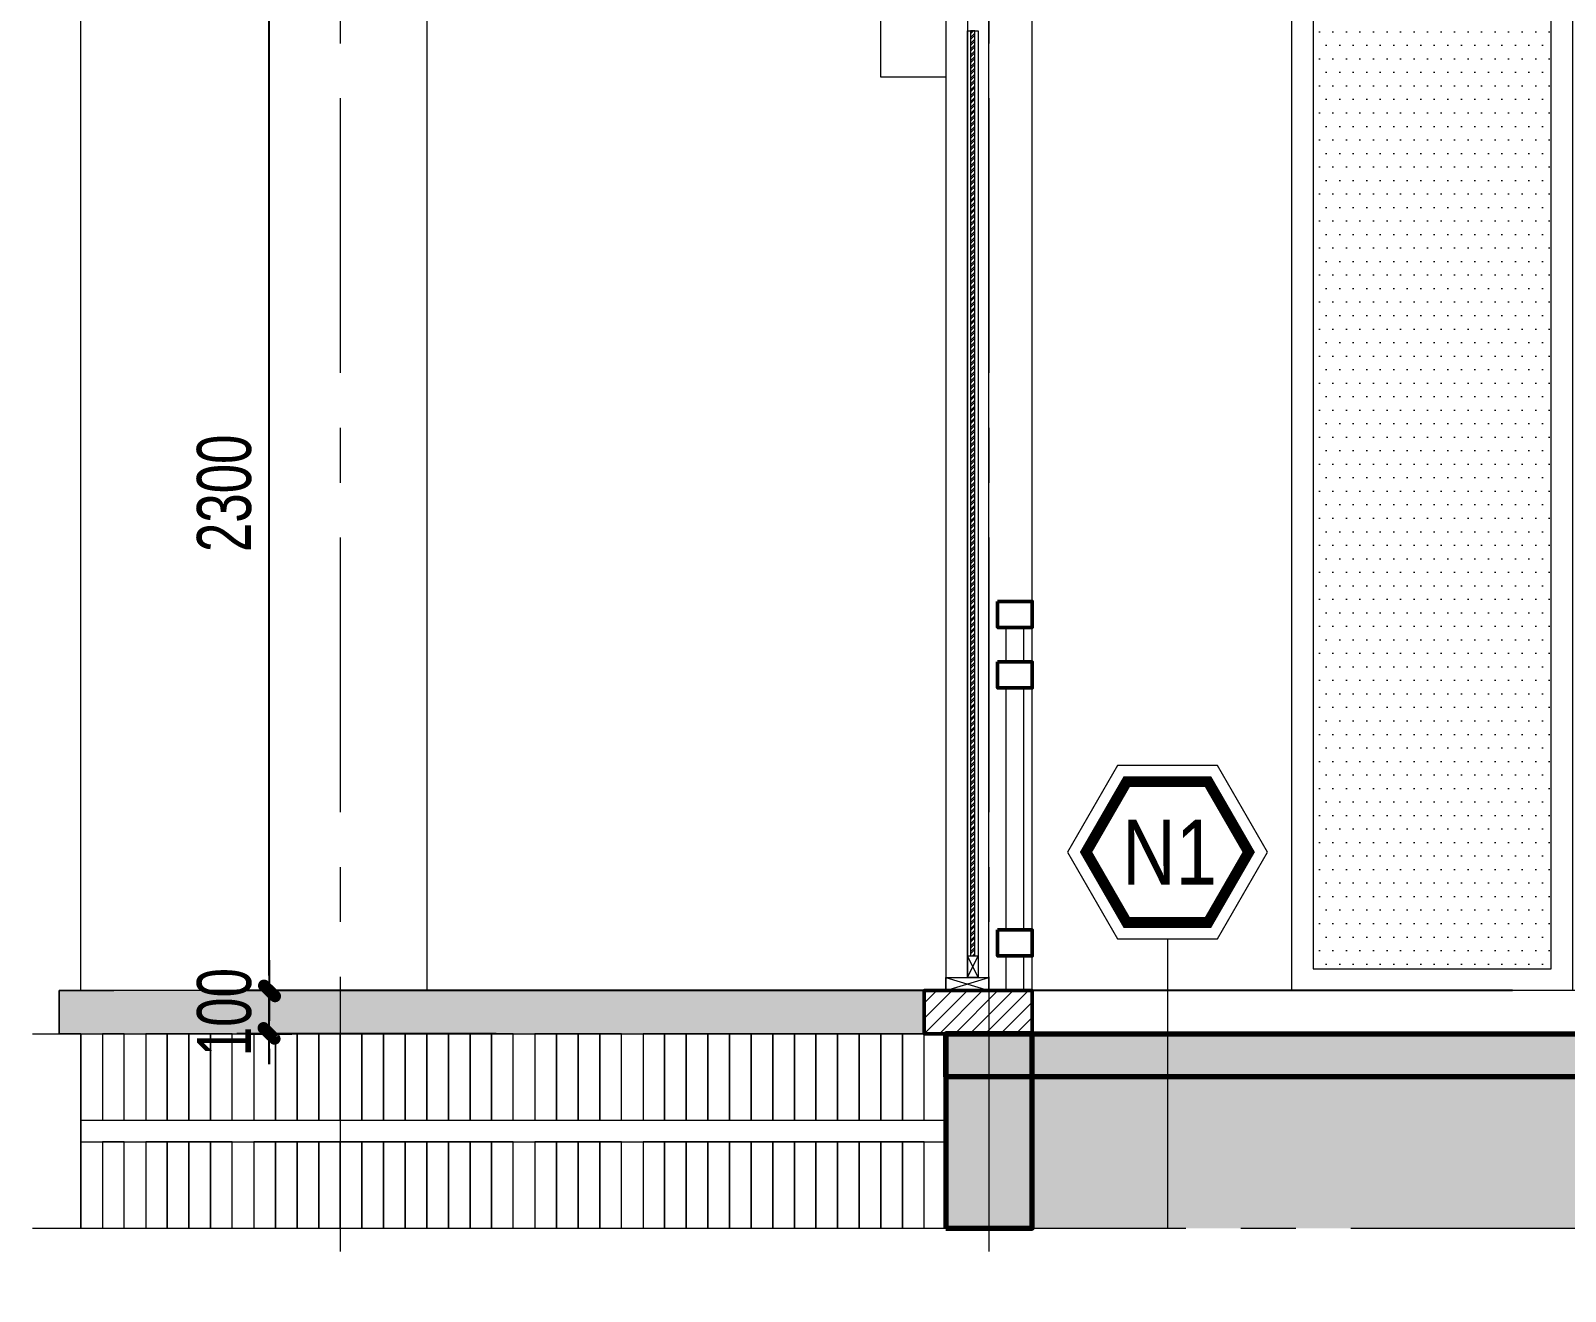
# Model space of a CAD drawing. Header units: inches. Extents: x 88947 to 296847, y 35049 to 161062.
# Drawn here: x 217520 to 221069, y 146512 to 149428 of the extents above; entities that cross this region are included whole.
import ezdxf
from ezdxf.xclip import XClip

# ---------------------------------------------------------------- set-up
doc = ezdxf.new("R2010")
doc.units = ezdxf.units.IN
doc.header["$MEASUREMENT"] = 0
doc.header["$XCLIPFRAME"] = 0
doc.header["$PDMODE"] = 1
doc.linetypes.add('ACAD_ISO03W100', pattern=[30, 12, -18])
doc.linetypes.add('CENTER', pattern=[50.8, 31.75, -6.35, 6.35, -6.35])
for name, color, linetype, lineweight in [('A-Dims', 145, 'Continuous', 25), ('CUA', 42, 'Continuous', 20), ('DIM', 7, 'Continuous', 25), ('HACTH', 8, 'Continuous', 5), ('KHUNG 1', 6, 'Continuous', 70), ('KY HIEU', 4, 'Continuous', 25), ('mb$0$CUA', 42, 'Continuous', 20), ('mb$0$HATCH', 69, 'Continuous', 15), ('mb$0$net manh', 251, 'Continuous', 5), ('THAY', 3, 'Continuous', 18), ('TRUC', 252, 'ACAD_ISO03W100', 13), ('TUONG', 4, 'Continuous', 50)]:
    doc.layers.add(name, color=color, linetype=linetype, lineweight=lineweight)
doc.styles.add('DDCo-B-Helve-condense', font='VHELVCB.TTF')
doc.styles.add('VNI-HELVE-CONDENSE', font='VNARIAL.TTF', dxfattribs={"width": 0.7})
doc.dimstyles.new('TAS-100', dxfattribs={"dimscale": 50, "dimtxt": 2.5, "dimasz": 0.7, "dimexe": 1.5, "dimexo": 1.5, "dimgap": 0.8, "dimtad": 1, "dimdec": 0, "dimzin": 3, "dimdsep": 46, "dimtxsty": 'VNI-HELVE-CONDENSE', "dimblk": 'TICK', "dimcen": 2.5, "dimclrt": 71, "dimazin": 2, "dimtfac": 0.75, "dimtdec": 0, "dimtix": 1, "dimtmove": 2, "dimatfit": 2, "dimldrblk": 'TICK123', "dimfxl": 1.5, "dimtolj": 1, "dimtzin": 0, "dimarcsym": 0})
pattern_1 = [(37.5, (217585.79, 147107.526), (-0.62993, 19.26824), [0, -15.2, 0, -17, 0, -16.25]), (7.5, (217585.79, 147107.526), (17.69777, 28.22146), [0, -8.2, 0, -13.7, 0, -5.25]), (327.5, (217573.49, 147107.526), (31.14142, 0.0566), [0, -5, 0, -18, 0, -23.5]), (317.5, (217573.49, 147107.526), (30.0613, 8.77676), [0, -2.5, 0, -11.8, 0, -13.5])]
pattern_2 = [(37.5, (218585.79, 147107.526), (-0.62993, 19.26824), [0, -15.2, 0, -17, 0, -16.25]), (7.5, (218585.79, 147107.526), (17.69777, 28.22146), [0, -8.2, 0, -13.7, 0, -5.25]), (327.5, (218573.49, 147107.526), (31.14142, 0.0566), [0, -5, 0, -18, 0, -23.5]), (317.5, (218573.49, 147107.526), (30.0613, 8.77676), [0, -2.5, 0, -11.8, 0, -13.5])]
pattern_3 = [(45, (219835.79, 146657.526), (13.25825, 48.61359), [62.5, -12.5, 0, -12.5])]
pattern_4 = [(45, (219585.79, 147107.526), (-17.6777, 17.6777), [])]

# ---------------------------------------------------------------- blocks, each defined once
blk = doc.blocks.new('A$C4B102C37')
at = {"layer": 'THAY'}
for points in [[(-60, 840), (-20, 840), (-20, 760), (-60, 760)], [(-60, 700), (-20, 700), (-20, 140), (-60, 140)], [(-60, 80), (-20, 80), (-20, 0), (-60, 0)]]:
    blk.add_lwpolyline(points, close=True, dxfattribs=at)
at = {"layer": 'TUONG'}
for points in [[(-80, 900), (0, 900), (0, 840), (-80, 840)], [(-80, 760), (0, 760), (0, 700), (-80, 700)], [(-80, 140), (0, 140), (0, 80), (-80, 80)]]:
    blk.add_lwpolyline(points, close=True, dxfattribs=at)
blk = doc.blocks.new('A$C08282F23')
at = {"layer": 'HACTH'}
h = blk.add_hatch(dxfattribs=at)
h.set_pattern_fill('DOTS', color=256, scale=500, style=0)
h.set_pattern_definition([(0, (-1750, 50), (15.625, 31.25), [0, -31.25])])
h.paths.add_polyline_path([(-1200, 150), (-1200, 2350), (-1750, 2350), (-1750, 150)])
h = blk.add_hatch(dxfattribs=at)
h.set_pattern_fill('DOTS', color=256, scale=500, style=0)
h.set_pattern_definition([(180, (1750, 50), (-15.625, 31.25), [0, -31.25])])
h.paths.add_polyline_path([(1200, 150), (1200, 2350), (1750, 2350), (1750, 150)])
h = blk.add_hatch(dxfattribs=at)
h.set_pattern_fill('DOTS', color=256, scale=500, style=0)
h.set_pattern_definition([(0, (-1010, 90), (15.625, 31.25), [0, -31.25])])
h.paths.add_polyline_path([(-740, 2210), (-1010, 2210), (-1010, 350), (-740, 350)])
h = blk.add_hatch(dxfattribs=at)
h.set_pattern_fill('DOTS', color=256, scale=500, style=0)
h.set_pattern_definition([(0, (-460, 90), (15.625, 31.25), [0, -31.25])])
h.paths.add_polyline_path([(-140, 2210), (-460, 2210), (-460, 350), (-140, 350)])
h = blk.add_hatch(dxfattribs=at)
h.set_pattern_fill('DOTS', color=256, scale=500, style=0)
h.set_pattern_definition([(180, (460, 90), (-15.625, 31.25), [0, -31.25])])
h.paths.add_polyline_path([(140, 2210), (460, 2210), (460, 350), (140, 350)])
h = blk.add_hatch(dxfattribs=at)
h.set_pattern_fill('DOTS', color=256, scale=500, style=0)
h.set_pattern_definition([(180, (1010, 90), (-15.625, 31.25), [0, -31.25])])
h.paths.add_polyline_path([(740, 2210), (1010, 2210), (1010, 350), (740, 350)])
at = {"layer": 'CUA'}
for points in [[(-1200, 100), (-1800, 100), (-1800, 2400), (-1200, 2400)], [(1200, 2400), (-1200, 2400)], [(1200, 100), (1800, 100), (1800, 2400), (1200, 2400)], [(-1200, 150), (-1200, 2350), (-1750, 2350), (-1750, 150), (-1200, 150)], [(-600, 2350), (-1150, 2350), (-1150, 100), (-600, 100), (-600, 2350)], [(600, 2350), (-600, 2350)], [(-600, 100), (-600, 2350)], [(600, 100), (1150, 100), (1150, 2350), (600, 2350), (600, 100)], [(600, 100), (600, 2350)], [(1200, 150), (1200, 2350), (1750, 2350), (1750, 150), (1200, 150)], [(140, 2210), (460, 2210)], [(-1200, 100), (1200, 100)], [(-600, 100), (600, 100)]]:
    blk.add_lwpolyline(points, dxfattribs=at)
for points in [[(0, 2350), (-600, 2350), (-600, 100), (0, 100)], [(0, 2350), (600, 2350), (600, 100), (0, 100)], [(-740, 2210), (-1010, 2210), (-1010, 350), (-740, 350)], [(-140, 2210), (-460, 2210), (-460, 350), (-140, 350)], [(140, 2210), (460, 2210), (460, 350), (140, 350)], [(740, 2210), (1010, 2210), (1010, 350), (740, 350)]]:
    blk.add_lwpolyline(points, close=True, dxfattribs=at)
blk = doc.blocks.new('TICK')
at = {"layer": 'A-Dims', "color": 1}
for p, q in [((0, 1.5), (0, -1.5)), ((-2, 0), (2, 0))]:
    blk.add_line(p, q, dxfattribs=at)
at = {"layer": 'A-Dims', "color": 1, "const_width": 0.788}
blk.add_lwpolyline([(-0.33, -0.35), (0.38, 0.38)], dxfattribs=at)
at = {"layer": 'A-Dims', "color": 1, "const_width": 0.394}
for points in [[(0.24, 0.52, -0.414214), (0.52, 0.52, -1)], [(0.52, 0.52, -0.414214), (0.52, 0.24, -1)], [(-0.47, -0.21, 0.414214), (-0.47, -0.49, 1)], [(-0.47, -0.49, 0.414214), (-0.19, -0.49, 1)]]:
    blk.add_lwpolyline(points, format="xyb", dxfattribs=at)
blk = doc.blocks.new('*D4076')
at = {"layer": 'Defpoints', "color": 0}
for p in [(218071.6, 147207.5), (221021.5, 147207.5), (218671.6, 147107.5)]:
    blk.add_point(p, dxfattribs=at)
at = {"layer": 'DIM', "color": 0, "lineweight": -2}
for p, q in [((218071.6, 147242.5), (218071.6, 147277.5)), ((220946.5, 147207.5), (217996.6, 147207.5)), ((218071.6, 147107.5), (218071.6, 147207.5)), ((218596.6, 147107.5), (217996.6, 147107.5)), ((218071.6, 147072.5), (218071.6, 147037.5))]:
    blk.add_line(p, q, dxfattribs=at)
at = {"layer": 'DIM', "color": 0, "lineweight": -2, "xscale": 35, "yscale": 35, "zscale": 35}
for p, rotation in [((218071.6, 147207.5), 270), ((218071.6, 147107.5), 90)]:
    blk.add_blockref('TICK', p, dxfattribs=dict(at, rotation=rotation))
at = {"layer": 'DIM', "color": 71, "insert": (217967.8, 147157.5), "char_height": 125, "attachment_point": 5, "rotation": 90, "style": 'VNI-HELVE-CONDENSE'}
blk.add_mtext('\\A1;100', dxfattribs=at)
blk = doc.blocks.new('TICK123')
at = {"layer": 'A-Dims', "color": 1}
blk.add_lwpolyline([(0.05, 0, 0, 0.84, 0), (-2.11, 0, 8.4, 8.4, 0)], format="xyseb", dxfattribs=at)
blk = doc.blocks.new('*D4074')
at = {"layer": 'Defpoints', "color": 0}
for p in [(218071.6, 149507.5), (218435.8, 149507.5), (218435.8, 147207.5)]:
    blk.add_point(p, dxfattribs=at)
at = {"layer": 'DIM', "color": 0, "lineweight": -2}
for p, q in [((218360.8, 149507.5), (217996.6, 149507.5)), ((218071.6, 147242.5), (218071.6, 149472.5)), ((218360.8, 147207.5), (217996.6, 147207.5))]:
    blk.add_line(p, q, dxfattribs=at)
at = {"layer": 'DIM', "color": 0, "lineweight": -2, "xscale": 35, "yscale": 35, "zscale": 35}
for p, rotation in [((218071.6, 149507.5), 90), ((218071.6, 147207.5), 270)]:
    blk.add_blockref('TICK', p, dxfattribs=dict(at, rotation=rotation))
at = {"layer": 'DIM', "color": 71, "insert": (217967.7, 148357.5), "char_height": 125, "attachment_point": 5, "rotation": 90, "style": 'VNI-HELVE-CONDENSE'}
blk.add_mtext('\\A1;2300', dxfattribs=at)

msp = doc.modelspace()

# ---------------------------------------------------------------- hatches: boundary and pattern name
at = {"layer": 'HACTH'}
h = msp.add_hatch(dxfattribs=at)
h.set_pattern_fill('AR-SAND', color=256, scale=10, style=0)
h.set_pattern_definition(pattern_1)
h.paths.add_polyline_path([(218235.8, 147207.5), (217585.8, 147207.5), (217585.8, 147107.5), (217615.8, 147107.5), (218235.8, 147107.5)])
h.paths.add_polyline_path([(218585.8, 147207.5), (218459.7, 147207.5), (218459.7, 147207.5), (218235.8, 147207.5), (218235.8, 147107.5), (218585.8, 147107.5)])
h = msp.add_hatch(dxfattribs=at)
h.set_pattern_fill('AR-SAND', color=256, scale=10, style=0)
h.set_pattern_definition(pattern_1)
h.paths.add_polyline_path([(218235.8, 147207.5), (217585.8, 147207.5), (217585.8, 147107.5), (217615.8, 147107.5), (218235.8, 147107.5)])
h.paths.add_polyline_path([(218585.8, 147207.5), (218459.7, 147207.5), (218459.7, 147207.5), (218235.8, 147207.5), (218235.8, 147107.5), (218585.8, 147107.5)])
h = msp.add_hatch(dxfattribs=at)
h.set_pattern_fill('AR-SAND', color=256, scale=10, style=0)
h.set_pattern_definition(pattern_2)
h.paths.add_polyline_path([(219585.8, 147207.5), (218585.8, 147207.5), (218585.8, 147107.5), (219585.8, 147107.5)])
h = msp.add_hatch(dxfattribs=at)
h.set_pattern_fill('AR-SAND', color=256, scale=10, style=0)
h.set_pattern_definition(pattern_2)
h.paths.add_polyline_path([(219585.8, 147207.5), (218585.8, 147207.5), (218585.8, 147107.5), (219585.8, 147107.5)])
h = msp.add_hatch(dxfattribs=at)
h.set_pattern_fill('ANSI31', color=256, scale=200, style=0)
h.set_pattern_definition(pattern_4)
h.paths.add_polyline_path([(219835.8, 147107.5), (219835.8, 147207.5), (219585.8, 147207.5), (219585.8, 147107.5), (219615.8, 147107.5)])
h = msp.add_hatch(dxfattribs=at)
h.set_pattern_fill('ANSI31', color=256, scale=200, style=0)
h.set_pattern_definition(pattern_4)
h.paths.add_polyline_path([(219835.8, 147107.5), (219835.8, 147207.5), (219585.8, 147207.5), (219585.8, 147107.5), (219615.8, 147107.5)])
h = msp.add_hatch(dxfattribs=at)
h.set_pattern_fill('ANSI36', color=256, scale=200, style=0)
h.set_pattern_definition(pattern_3)
h.paths.add_polyline_path([(224735.8, 147007.5), (220148.4, 147007.5), (220148.4, 146657.5), (224735.8, 146657.5)])
h.paths.add_polyline_path([(226235.8, 147007.5), (224735.8, 147007.5), (224735.8, 146657.5), (226235.8, 146657.5)])
h.paths.add_polyline_path([(226935.8, 147007.5), (226235.8, 147007.5), (226235.8, 146657.5), (226935.8, 146657.5)])
h.paths.add_polyline_path([(220148.4, 147007.5), (219835.8, 147007.5), (219835.8, 146657.5), (220148.4, 146657.5)])
h = msp.add_hatch(dxfattribs=at)
h.set_pattern_fill('ANSI36', color=256, scale=200, style=0)
h.set_pattern_definition(pattern_3)
h.paths.add_polyline_path([(224735.8, 147007.5), (220148.4, 147007.5), (220148.4, 146657.5), (224735.8, 146657.5)])
h.paths.add_polyline_path([(226235.8, 147007.5), (224735.8, 147007.5), (224735.8, 146657.5), (226235.8, 146657.5)])
h.paths.add_polyline_path([(226935.8, 147007.5), (226235.8, 147007.5), (226235.8, 146657.5), (226935.8, 146657.5)])
h.paths.add_polyline_path([(220148.4, 147007.5), (219835.8, 147007.5), (219835.8, 146657.5), (220148.4, 146657.5)])
at = {"layer": 'mb$0$HATCH'}
h = msp.add_hatch(dxfattribs=at)
h.set_pattern_fill('ANSI32', color=256, angle=-90, style=0)
h.set_pattern_definition([(225, (219703.29, 148707.526), (-6.73519, 6.73519), []), (225, (219703.29, 148703.036), (-6.73519, 6.73519), [])])
h.paths.add_polyline_path([(219693.3, 149427.5), (219693.3, 147287.5), (219703.3, 147287.5), (219703.3, 149427.5)])

# ---------------------------------------------------------------- linework, layer by layer
at = {"layer": 'CUA'}
for points in [[(219710.8, 147237.5), (219685.8, 147237.5), (219685.8, 147287.5), (219710.8, 147287.5)], [(219635.8, 147237.5), (219735.8, 147237.5), (219735.8, 147207.5), (219635.8, 147207.5)]]:
    msp.add_lwpolyline(points, close=True, dxfattribs=at)
at = {"layer": 'HACTH', "color": 252}
msp.add_lwpolyline([(220379.7, 147527.7), (220264.1, 147728), (220032.7, 147728), (219917, 147527.7), (220032.7, 147327.3), (220264.1, 147327.3)], close=True, dxfattribs=at)
msp.add_lwpolyline([(220148.4, 147327.3), (220148.4, 146657.5)], dxfattribs=at)
at = {"layer": 'HACTH'}
for points in [[(217685.8, 147107.5), (217685.8, 146907.5), (217735.8, 146907.5), (217735.8, 147107.5)], [(217685.8, 147107.5), (217685.8, 146907.5), (217735.8, 146907.5), (217735.8, 147107.5)], [(217785.8, 147107.5), (217785.8, 146907.5), (217835.8, 146907.5), (217835.8, 147107.5)], [(217785.8, 147107.5), (217785.8, 146907.5), (217835.8, 146907.5), (217835.8, 147107.5)], [(217835.8, 147107.5), (217835.8, 146907.5), (217885.8, 146907.5), (217885.8, 147107.5)], [(217835.8, 147107.5), (217835.8, 146907.5), (217885.8, 146907.5), (217885.8, 147107.5)], [(217885.8, 147107.5), (217885.8, 146907.5), (217935.8, 146907.5), (217935.8, 147107.5)], [(217885.8, 147107.5), (217885.8, 146907.5), (217935.8, 146907.5), (217935.8, 147107.5)], [(217935.8, 147107.5), (217935.8, 146907.5), (217985.8, 146907.5), (217985.8, 147107.5)], [(217935.8, 147107.5), (217935.8, 146907.5), (217985.8, 146907.5), (217985.8, 147107.5)], [(218035.8, 147107.5), (218035.8, 146907.5), (218085.8, 146907.5), (218085.8, 147107.5)], [(218035.8, 147107.5), (218035.8, 146907.5), (218085.8, 146907.5), (218085.8, 147107.5)], [(218085.8, 147107.5), (218085.8, 146907.5), (218135.8, 146907.5), (218135.8, 147107.5)], [(218085.8, 147107.5), (218085.8, 146907.5), (218135.8, 146907.5), (218135.8, 147107.5)], [(218135.8, 147107.5), (218135.8, 146907.5), (218185.8, 146907.5), (218185.8, 147107.5)], [(218135.8, 147107.5), (218135.8, 146907.5), (218185.8, 146907.5), (218185.8, 147107.5)], [(218185.8, 147107.5), (218185.8, 146907.5), (218235.8, 146907.5), (218235.8, 147107.5)], [(218185.8, 147107.5), (218185.8, 146907.5), (218235.8, 146907.5), (218235.8, 147107.5)], [(218235.8, 147107.5), (218235.8, 146907.5), (218285.8, 146907.5), (218285.8, 147107.5)], [(218235.8, 147107.5), (218235.8, 146907.5), (218285.8, 146907.5), (218285.8, 147107.5)], [(218285.8, 147107.5), (218285.8, 146907.5), (218335.8, 146907.5), (218335.8, 147107.5)], [(218285.8, 147107.5), (218285.8, 146907.5), (218335.8, 146907.5), (218335.8, 147107.5)], [(218335.8, 147107.5), (218335.8, 146907.5), (218385.8, 146907.5), (218385.8, 147107.5)], [(218335.8, 147107.5), (218335.8, 146907.5), (218385.8, 146907.5), (218385.8, 147107.5)], [(218385.8, 147107.5), (218385.8, 146907.5), (218435.8, 146907.5), (218435.8, 147107.5)], [(218385.8, 147107.5), (218385.8, 146907.5), (218435.8, 146907.5), (218435.8, 147107.5)], [(218435.8, 147107.5), (218435.8, 146907.5), (218485.8, 146907.5), (218485.8, 147107.5)], [(218435.8, 147107.5), (218435.8, 146907.5), (218485.8, 146907.5), (218485.8, 147107.5)], [(218485.8, 147107.5), (218485.8, 146907.5), (218535.8, 146907.5), (218535.8, 147107.5)], [(218485.8, 147107.5), (218485.8, 146907.5), (218535.8, 146907.5), (218535.8, 147107.5)], [(218535.8, 147107.5), (218535.8, 146907.5), (218585.8, 146907.5), (218585.8, 147107.5)], [(218535.8, 147107.5), (218535.8, 146907.5), (218585.8, 146907.5), (218585.8, 147107.5)], [(218585.8, 147107.5), (218585.8, 146907.5), (218635.8, 146907.5), (218635.8, 147107.5)], [(218585.8, 147107.5), (218585.8, 146907.5), (218635.8, 146907.5), (218635.8, 147107.5)], [(218685.8, 147107.5), (218685.8, 146907.5), (218735.8, 146907.5), (218735.8, 147107.5)], [(218685.8, 147107.5), (218685.8, 146907.5), (218735.8, 146907.5), (218735.8, 147107.5)], [(218735.8, 147107.5), (218735.8, 146907.5), (218785.8, 146907.5), (218785.8, 147107.5)], [(218735.8, 147107.5), (218735.8, 146907.5), (218785.8, 146907.5), (218785.8, 147107.5)], [(218785.8, 147107.5), (218785.8, 146907.5), (218835.8, 146907.5), (218835.8, 147107.5)], [(218785.8, 147107.5), (218785.8, 146907.5), (218835.8, 146907.5), (218835.8, 147107.5)], [(218835.8, 147107.5), (218835.8, 146907.5), (218885.8, 146907.5), (218885.8, 147107.5)], [(218835.8, 147107.5), (218835.8, 146907.5), (218885.8, 146907.5), (218885.8, 147107.5)], [(218935.8, 147107.5), (218935.8, 146907.5), (218985.8, 146907.5), (218985.8, 147107.5)], [(218935.8, 147107.5), (218935.8, 146907.5), (218985.8, 146907.5), (218985.8, 147107.5)], [(218985.8, 147107.5), (218985.8, 146907.5), (219035.8, 146907.5), (219035.8, 147107.5)], [(218985.8, 147107.5), (218985.8, 146907.5), (219035.8, 146907.5), (219035.8, 147107.5)], [(219035.8, 147107.5), (219035.8, 146907.5), (219085.8, 146907.5), (219085.8, 147107.5)], [(219035.8, 147107.5), (219035.8, 146907.5), (219085.8, 146907.5), (219085.8, 147107.5)], [(219085.8, 147107.5), (219085.8, 146907.5), (219135.8, 146907.5), (219135.8, 147107.5)], [(219085.8, 147107.5), (219085.8, 146907.5), (219135.8, 146907.5), (219135.8, 147107.5)], [(219135.8, 147107.5), (219135.8, 146907.5), (219185.8, 146907.5), (219185.8, 147107.5)], [(219135.8, 147107.5), (219135.8, 146907.5), (219185.8, 146907.5), (219185.8, 147107.5)], [(219185.8, 147107.5), (219185.8, 146907.5), (219235.8, 146907.5), (219235.8, 147107.5)], [(219185.8, 147107.5), (219185.8, 146907.5), (219235.8, 146907.5), (219235.8, 147107.5)], [(219235.8, 147107.5), (219235.8, 146907.5), (219285.8, 146907.5), (219285.8, 147107.5)], [(219235.8, 147107.5), (219235.8, 146907.5), (219285.8, 146907.5), (219285.8, 147107.5)], [(219285.8, 147107.5), (219285.8, 146907.5), (219335.8, 146907.5), (219335.8, 147107.5)], [(219285.8, 147107.5), (219285.8, 146907.5), (219335.8, 146907.5), (219335.8, 147107.5)], [(219335.8, 147107.5), (219335.8, 146907.5), (219385.8, 146907.5), (219385.8, 147107.5)], [(219335.8, 147107.5), (219335.8, 146907.5), (219385.8, 146907.5), (219385.8, 147107.5)], [(219385.8, 147107.5), (219385.8, 146907.5), (219435.8, 146907.5), (219435.8, 147107.5)], [(219385.8, 147107.5), (219385.8, 146907.5), (219435.8, 146907.5), (219435.8, 147107.5)], [(219435.8, 147107.5), (219435.8, 146907.5), (219485.8, 146907.5), (219485.8, 147107.5)], [(219435.8, 147107.5), (219435.8, 146907.5), (219485.8, 146907.5), (219485.8, 147107.5)], [(219485.8, 147107.5), (219485.8, 146907.5), (219535.8, 146907.5), (219535.8, 147107.5)], [(219485.8, 147107.5), (219485.8, 146907.5), (219535.8, 146907.5), (219535.8, 147107.5)], [(219535.8, 147107.5), (219535.8, 146907.5), (219585.8, 146907.5), (219585.8, 147107.5)], [(219535.8, 147107.5), (219535.8, 146907.5), (219585.8, 146907.5), (219585.8, 147107.5)], [(217685.8, 146857.5), (217685.8, 146657.5), (217735.8, 146657.5), (217735.8, 146857.5)], [(217685.8, 146857.5), (217685.8, 146657.5), (217735.8, 146657.5), (217735.8, 146857.5)], [(217785.8, 146857.5), (217785.8, 146657.5), (217835.8, 146657.5), (217835.8, 146857.5)], [(217785.8, 146857.5), (217785.8, 146657.5), (217835.8, 146657.5), (217835.8, 146857.5)], [(217835.8, 146857.5), (217835.8, 146657.5), (217885.8, 146657.5), (217885.8, 146857.5)], [(217835.8, 146857.5), (217835.8, 146657.5), (217885.8, 146657.5), (217885.8, 146857.5)], [(217885.8, 146857.5), (217885.8, 146657.5), (217935.8, 146657.5), (217935.8, 146857.5)], [(217885.8, 146857.5), (217885.8, 146657.5), (217935.8, 146657.5), (217935.8, 146857.5)], [(217935.8, 146857.5), (217935.8, 146657.5), (217985.8, 146657.5), (217985.8, 146857.5)], [(217935.8, 146857.5), (217935.8, 146657.5), (217985.8, 146657.5), (217985.8, 146857.5)], [(218035.8, 146857.5), (218035.8, 146657.5), (218085.8, 146657.5), (218085.8, 146857.5)], [(218035.8, 146857.5), (218035.8, 146657.5), (218085.8, 146657.5), (218085.8, 146857.5)], [(218085.8, 146857.5), (218085.8, 146657.5), (218135.8, 146657.5), (218135.8, 146857.5)], [(218085.8, 146857.5), (218085.8, 146657.5), (218135.8, 146657.5), (218135.8, 146857.5)], [(218135.8, 146857.5), (218135.8, 146657.5), (218185.8, 146657.5), (218185.8, 146857.5)], [(218135.8, 146857.5), (218135.8, 146657.5), (218185.8, 146657.5), (218185.8, 146857.5)], [(218185.8, 146857.5), (218185.8, 146657.5), (218235.8, 146657.5), (218235.8, 146857.5)], [(218185.8, 146857.5), (218185.8, 146657.5), (218235.8, 146657.5), (218235.8, 146857.5)], [(218235.8, 146857.5), (218235.8, 146657.5), (218285.8, 146657.5), (218285.8, 146857.5)], [(218235.8, 146857.5), (218235.8, 146657.5), (218285.8, 146657.5), (218285.8, 146857.5)], [(218285.8, 146857.5), (218285.8, 146657.5), (218335.8, 146657.5), (218335.8, 146857.5)], [(218285.8, 146857.5), (218285.8, 146657.5), (218335.8, 146657.5), (218335.8, 146857.5)], [(218335.8, 146857.5), (218335.8, 146657.5), (218385.8, 146657.5), (218385.8, 146857.5)], [(218335.8, 146857.5), (218335.8, 146657.5), (218385.8, 146657.5), (218385.8, 146857.5)], [(218385.8, 146857.5), (218385.8, 146657.5), (218435.8, 146657.5), (218435.8, 146857.5)], [(218385.8, 146857.5), (218385.8, 146657.5), (218435.8, 146657.5), (218435.8, 146857.5)], [(218435.8, 146857.5), (218435.8, 146657.5), (218485.8, 146657.5), (218485.8, 146857.5)], [(218435.8, 146857.5), (218435.8, 146657.5), (218485.8, 146657.5), (218485.8, 146857.5)], [(218485.8, 146857.5), (218485.8, 146657.5), (218535.8, 146657.5), (218535.8, 146857.5)], [(218485.8, 146857.5), (218485.8, 146657.5), (218535.8, 146657.5), (218535.8, 146857.5)], [(218535.8, 146857.5), (218535.8, 146657.5), (218585.8, 146657.5), (218585.8, 146857.5)], [(218535.8, 146857.5), (218535.8, 146657.5), (218585.8, 146657.5), (218585.8, 146857.5)], [(218585.8, 146857.5), (218585.8, 146657.5), (218635.8, 146657.5), (218635.8, 146857.5)], [(218585.8, 146857.5), (218585.8, 146657.5), (218635.8, 146657.5), (218635.8, 146857.5)], [(218685.8, 146857.5), (218685.8, 146657.5), (218735.8, 146657.5), (218735.8, 146857.5)], [(218685.8, 146857.5), (218685.8, 146657.5), (218735.8, 146657.5), (218735.8, 146857.5)], [(218735.8, 146857.5), (218735.8, 146657.5), (218785.8, 146657.5), (218785.8, 146857.5)], [(218735.8, 146857.5), (218735.8, 146657.5), (218785.8, 146657.5), (218785.8, 146857.5)], [(218785.8, 146857.5), (218785.8, 146657.5), (218835.8, 146657.5), (218835.8, 146857.5)], [(218785.8, 146857.5), (218785.8, 146657.5), (218835.8, 146657.5), (218835.8, 146857.5)], [(218835.8, 146857.5), (218835.8, 146657.5), (218885.8, 146657.5), (218885.8, 146857.5)], [(218835.8, 146857.5), (218835.8, 146657.5), (218885.8, 146657.5), (218885.8, 146857.5)], [(218935.8, 146857.5), (218935.8, 146657.5), (218985.8, 146657.5), (218985.8, 146857.5)], [(218935.8, 146857.5), (218935.8, 146657.5), (218985.8, 146657.5), (218985.8, 146857.5)], [(218985.8, 146857.5), (218985.8, 146657.5), (219035.8, 146657.5), (219035.8, 146857.5)], [(218985.8, 146857.5), (218985.8, 146657.5), (219035.8, 146657.5), (219035.8, 146857.5)], [(219035.8, 146857.5), (219035.8, 146657.5), (219085.8, 146657.5), (219085.8, 146857.5)], [(219035.8, 146857.5), (219035.8, 146657.5), (219085.8, 146657.5), (219085.8, 146857.5)], [(219085.8, 146857.5), (219085.8, 146657.5), (219135.8, 146657.5), (219135.8, 146857.5)], [(219085.8, 146857.5), (219085.8, 146657.5), (219135.8, 146657.5), (219135.8, 146857.5)], [(219135.8, 146857.5), (219135.8, 146657.5), (219185.8, 146657.5), (219185.8, 146857.5)], [(219135.8, 146857.5), (219135.8, 146657.5), (219185.8, 146657.5), (219185.8, 146857.5)], [(219185.8, 146857.5), (219185.8, 146657.5), (219235.8, 146657.5), (219235.8, 146857.5)], [(219185.8, 146857.5), (219185.8, 146657.5), (219235.8, 146657.5), (219235.8, 146857.5)], [(219235.8, 146857.5), (219235.8, 146657.5), (219285.8, 146657.5), (219285.8, 146857.5)], [(219235.8, 146857.5), (219235.8, 146657.5), (219285.8, 146657.5), (219285.8, 146857.5)], [(219285.8, 146857.5), (219285.8, 146657.5), (219335.8, 146657.5), (219335.8, 146857.5)], [(219285.8, 146857.5), (219285.8, 146657.5), (219335.8, 146657.5), (219335.8, 146857.5)], [(219335.8, 146857.5), (219335.8, 146657.5), (219385.8, 146657.5), (219385.8, 146857.5)], [(219335.8, 146857.5), (219335.8, 146657.5), (219385.8, 146657.5), (219385.8, 146857.5)], [(219385.8, 146857.5), (219385.8, 146657.5), (219435.8, 146657.5), (219435.8, 146857.5)], [(219385.8, 146857.5), (219385.8, 146657.5), (219435.8, 146657.5), (219435.8, 146857.5)], [(219435.8, 146857.5), (219435.8, 146657.5), (219485.8, 146657.5), (219485.8, 146857.5)], [(219435.8, 146857.5), (219435.8, 146657.5), (219485.8, 146657.5), (219485.8, 146857.5)], [(219485.8, 146857.5), (219485.8, 146657.5), (219535.8, 146657.5), (219535.8, 146857.5)], [(219485.8, 146857.5), (219485.8, 146657.5), (219535.8, 146657.5), (219535.8, 146857.5)], [(219535.8, 146857.5), (219535.8, 146657.5), (219585.8, 146657.5), (219585.8, 146857.5)], [(219535.8, 146857.5), (219535.8, 146657.5), (219585.8, 146657.5), (219585.8, 146857.5)]]:
    msp.add_lwpolyline(points, close=True, dxfattribs=at)
for points in [[(217635.8, 146907.5), (218535.8, 146907.5)], [(217635.8, 146907.5), (218535.8, 146907.5)], [(218535.8, 146907.5), (219635.8, 146907.5)], [(218535.8, 146907.5), (219635.8, 146907.5)], [(217635.8, 146857.5), (218535.8, 146857.5)], [(217635.8, 146857.5), (218535.8, 146857.5)], [(218535.8, 146857.5), (219635.8, 146857.5)], [(218535.8, 146857.5), (219635.8, 146857.5)]]:
    msp.add_lwpolyline(points, dxfattribs=at)
at = {"layer": 'KHUNG 1'}
for points in [[(227035.8, 147007.5), (219635.8, 147007.5), (219635.8, 147107.5), (227035.8, 147107.5)], [(219635.8, 146657.5), (219835.8, 146657.5), (219835.8, 147107.5), (219635.8, 147107.5)]]:
    msp.add_lwpolyline(points, close=True, dxfattribs=at)
for points in [[(227035.8, 147107.5), (219635.8, 147107.5), (227035.8, 147007.5), (219635.8, 147007.5)], [(219635.8, 147107.5), (219835.8, 147107.5), (219635.8, 146657.5), (219835.8, 146657.5)]]:
    msp.add_solid(points, dxfattribs=at)
at = {"layer": 'KY HIEU', "const_width": 25}
msp.add_lwpolyline([(220336.4, 147527.7), (220242.4, 147690.5), (220054.3, 147690.5), (219960.3, 147527.7), (220054.3, 147364.8), (220242.4, 147364.8)], close=True, dxfattribs=at)
at = {"layer": 'mb$0$CUA'}
for points in [[(219635.8, 149507.5), (219635.8, 147207.5), (219835.8, 147207.5), (219835.8, 149507.5)], [(219635.8, 147207.5), (219735.8, 147207.5), (219735.8, 149477.5), (219635.8, 149477.5)], [(219685.8, 147237.5), (219735.8, 147237.5), (219735.8, 149477.5), (219685.8, 149477.5)], [(219710.8, 147237.5), (219685.8, 147237.5), (219685.8, 149427.5), (219710.8, 149427.5)], [(219693.3, 149427.5), (219693.3, 147287.5), (219703.3, 147287.5), (219703.3, 149427.5)]]:
    msp.add_lwpolyline(points, close=True, dxfattribs=at)
at = {"layer": 'mb$0$net manh'}
for points in [[(219685.8, 147237.5), (219710.8, 147287.5)], [(219710.8, 147237.5), (219685.8, 147287.5)], [(219635.8, 147237.5), (219735.8, 147207.5)], [(219635.8, 147207.5), (219735.8, 147237.5)]]:
    msp.add_lwpolyline(points, dxfattribs=at)
at = {"layer": 'THAY'}
for points in [[(217635.8, 147207.5), (217635.8, 152467.3)], [(218435.8, 150207.5), (218435.8, 147207.5)], [(218535.8, 147207.5), (217585.8, 147207.5), (217585.8, 147107.5), (217615.8, 147107.5), (217615.8, 147107.5), (217635.8, 147107.5)], [(217635.8, 146657.5), (217635.8, 147107.5), (217615.8, 147107.5), (217615.8, 147107.5), (217585.8, 147107.5), (217585.8, 147207.5), (217711.9, 147207.5)], [(218535.8, 147207.5), (219600.8, 147207.5)], [(217615.8, 147107.5), (218535.8, 147107.5)], [(217635.8, 147107.5), (217635.8, 146657.5), (219635.8, 146657.5), (219635.8, 146657.5)], [(218585.8, 147107.5), (219600.8, 147107.5)]]:
    msp.add_lwpolyline(points, dxfattribs=at)
msp.add_lwpolyline([(219635.8, 149320.2), (219485.8, 149320.2), (219485.8, 149458.7, 0.414214), (219285.8, 149658.7)], format="xyb", dxfattribs=at)
at = {"layer": 'TRUC', "linetype": 'CENTER', "ltscale": 20}
for points in [[(218235.8, 157399.1), (218235.8, 145872.1)], [(219735.8, 157399.1), (219735.8, 145872.1)], [(214476.2, 147107.5), (231229.7, 147107.5)], [(214476.2, 146657.5), (231229.7, 146657.5)]]:
    msp.add_lwpolyline(points, dxfattribs=at)
at = {"layer": 'TUONG'}
msp.add_lwpolyline([(219835.8, 147107.5), (219835.8, 147207.5), (219585.8, 147207.5), (219585.8, 147107.5), (219615.8, 147107.5), (219615.8, 147107.5), (219835.8, 147107.5)], dxfattribs=at)

# ---------------------------------------------------------------- block references
at = {"layer": 'KY HIEU'}
ref = msp.add_blockref('A$C08282F23', (222235.8, 147107.5), dxfattribs=dict(at, xscale=-1))
XClip(ref).set_block_clipping_path([(-1150.0000502513, -0.0023308276), (1989.4508923857, 2527.8675259833)])
at = {"layer": 'THAY'}
msp.add_blockref('A$C4B102C37', (219835.8, 147207.5), dxfattribs=at)

# ---------------------------------------------------------------- texts
at = {"layer": 'KY HIEU', "style": 'DDCo-B-Helve-condense'}
msp.add_text('N1', height=150, dxfattribs=at).set_placement((220043.7, 147452.4))

# ---------------------------------------------------------------- dimensions: what is measured, and where the dimension line sits
at = {"layer": 'DIM'}
for base, p1, p2, picture, middle in [((218071.6, 149507.5), (218435.8, 147207.5), (218435.8, 149507.5), '*D4074', (217967.7, 148357.5)), ((218071.6, 147207.5), (218671.6, 147107.5), (221021.5, 147207.5), '*D4076', (217967.8, 147157.5))]:
    dim = msp.add_linear_dim(base=base, p1=p1, p2=p2, angle=90, dimstyle='TAS-100', dxfattribs=at)
    dim.commit()
    dim.dimension.update_dxf_attribs({"geometry": picture, "text_midpoint": middle})

doc.saveas('drawing.dxf')
